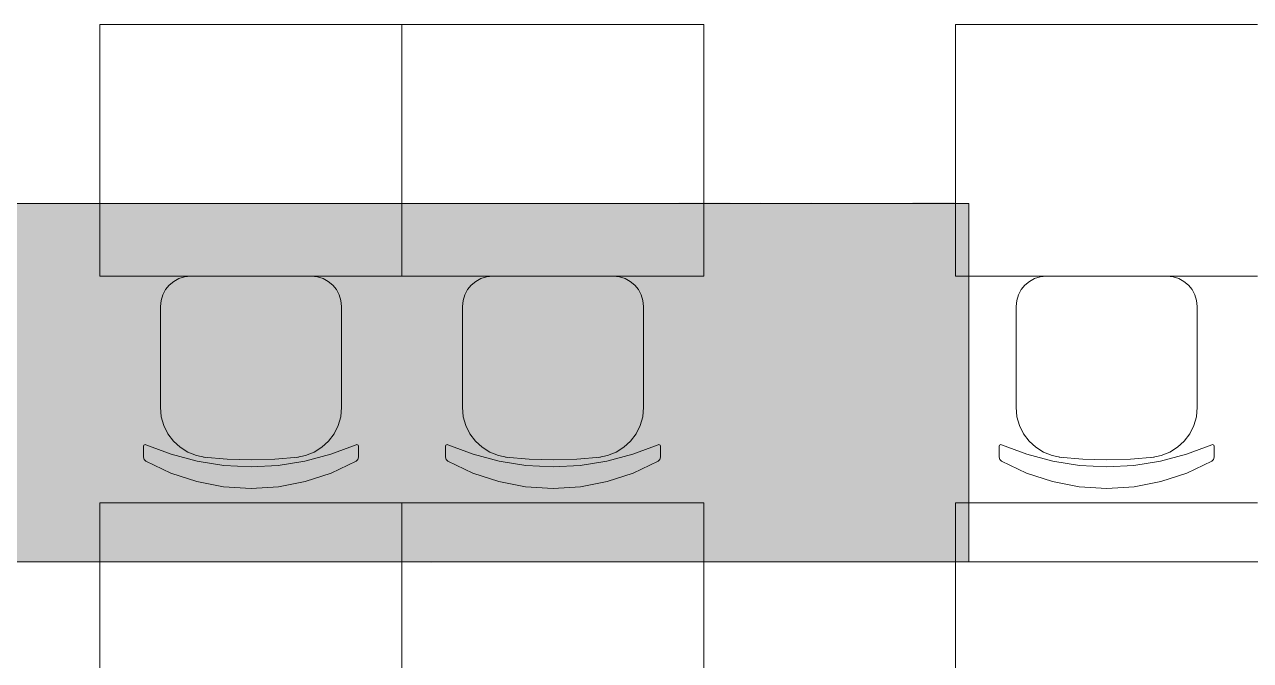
# Model space of a CAD drawing. Header units: millimetres. Extents: x 0 to 1189, y 0 to 841.
# Drawn here: x 262.02 to 286.38, y 508.02 to 520.65 of the extents above; entities that cross this region are included whole.
import ezdxf

# ---------------------------------------------------------------- set-up
doc = ezdxf.new("R2010")
doc.units = ezdxf.units.MM

msp = doc.modelspace()

# ---------------------------------------------------------------- hatches: boundary and pattern name
at = {"true_color": 0xffffff}
h = msp.add_hatch(color=7, dxfattribs=at)
h.dxf.hatch_style = 2
h.paths.add_polyline_path([(249.237381, 517.095561), (280.781429, 517.095561), (280.781429, 509.97755), (249.237381, 509.97755)])
at = {"true_color": 0x0077b0}
h = msp.add_hatch(color=144, dxfattribs=at)
h.dxf.hatch_style = 2
h.paths.add_polyline_path([(275.023062, 517.112715), (276.033439, 517.112715), (276.107164, 517.087153), (276.132107, 517.010741), (276.132107, 515.193384), (276.107164, 515.118625), (276.033439, 515.094716), (275.957027, 515.118625), (275.931464, 515.193384), (275.931464, 516.909317), (275.124485, 516.909317), (275.124485, 515.193384), (275.099198, 515.118625), (275.023062, 515.094716), (274.946925, 515.118625), (274.921638, 515.193384), (274.921638, 517.010741), (274.946925, 517.087153)])
h = msp.add_hatch(color=144, dxfattribs=at)
h.dxf.hatch_style = 2
h.paths.add_polyline_path([(276.536942, 515.193384), (276.536942, 517.010741), (276.562229, 517.087153), (276.638366, 517.112715), (276.714502, 517.087153), (276.73979, 517.010741), (276.73979, 516.305185), (277.546769, 516.305185), (277.546769, 517.010741), (277.572331, 517.087153), (277.648743, 517.112715), (277.722469, 517.087153), (277.747411, 517.010741), (277.747411, 515.193384), (277.722469, 515.118625), (277.648743, 515.094716), (277.572331, 515.118625), (277.546769, 515.193384), (277.546769, 516.102338), (276.73979, 516.102338), (276.73979, 515.193384), (276.714502, 515.118625), (276.638366, 515.094716), (276.562229, 515.118625)])
h = msp.add_hatch(color=144, dxfattribs=at)
h.dxf.hatch_style = 2
h.paths.add_polyline_path([(280.359727, 516.914829), (279.775439, 516.914829), (279.775439, 516.802381), (279.750841, 516.728381), (279.679528, 516.703162), (279.60098, 516.728725), (279.575348, 516.805137), (279.578104, 517.016804), (279.603391, 517.092941), (279.679528, 517.118228), (280.487058, 517.118228), (280.560921, 517.093285), (280.588482, 517.01956), (280.58297, 516.994204), (280.17948, 515.176296), (280.147165, 515.117867), (280.083017, 515.097472), (280.007087, 515.122966), (279.981594, 515.198896), (279.981594, 515.221496)])
h = msp.add_hatch(color=144, dxfattribs=at)
h.dxf.hatch_style = 2
h.paths.add_polyline_path([(279.060649, 515.596873), (278.25367, 515.596873), (278.177534, 515.622436), (278.152247, 515.698848), (278.177534, 515.774985), (278.25367, 515.800272), (279.060649, 515.800272), (279.136786, 515.774985), (279.162073, 515.698848), (279.136786, 515.622436)])
h = msp.add_hatch(color=144, dxfattribs=at)
h.paths.add_polyline_path([(264.332362, 513.819176), (264.454869, 513.892901), (264.566628, 513.917844), (264.627813, 513.936172), (264.682383, 513.9884), (264.722967, 514.054821), (264.735851, 514.121242), (264.721037, 514.199377), (264.676871, 514.26511), (264.611139, 514.307898), (264.533004, 514.321334), (264.454456, 514.306864), (264.389137, 514.26511), (264.3469, 514.199377), (264.332362, 514.121242)])
h.paths.add_polyline_path([(264.83507, 513.878156), (264.960058, 513.802158), (265.057761, 513.691846), (265.118601, 513.559141), (265.139341, 513.415687), (265.139341, 513.00889), (265.129875, 512.908457), (265.101651, 512.815207), (265.054927, 512.729915), (264.989961, 512.653356), (264.913403, 512.588821), (264.828111, 512.543044), (264.734861, 512.515768), (264.634428, 512.506733), (264.532789, 512.515768), (264.439366, 512.543044), (264.353902, 512.588821), (264.276138, 512.653356), (264.211602, 512.731077), (264.165826, 512.81624), (264.138549, 512.908844), (264.129514, 513.00889), (264.129514, 514.121242), (264.159004, 514.277719), (264.248026, 514.408977), (264.377699, 514.49538), (264.533004, 514.524732), (264.68948, 514.495035), (264.820738, 514.406221), (264.907141, 514.277374), (264.936494, 514.121242), (264.911, 513.983783)])
h.paths.add_polyline_path([(264.936494, 513.011646), (264.936494, 513.415687), (264.914996, 513.531166), (264.84885, 513.63011), (264.751354, 513.695773), (264.634428, 513.717202), (264.517501, 513.695773), (264.420005, 513.63011), (264.353859, 513.531166), (264.332362, 513.415687), (264.332362, 513.011646), (264.353859, 512.894099), (264.420005, 512.797223), (264.517501, 512.730182), (264.634428, 512.707375), (264.751354, 512.730182), (264.84885, 512.797223), (264.914996, 512.895133)])
h = msp.add_hatch(color=144, dxfattribs=at)
h.paths.add_polyline_path([(262.024061, 513.00889), (262.024061, 513.412931), (262.033096, 513.51457), (262.060372, 513.607992), (262.106149, 513.693456), (262.170684, 513.771221), (262.248449, 513.835756), (262.333913, 513.881533), (262.427335, 513.908809), (262.528974, 513.917844), (262.724035, 513.881877), (262.887264, 513.773977), (262.951799, 513.696169), (262.997576, 513.610404), (263.024852, 513.516163), (263.033887, 513.412931), (263.033887, 513.00889), (263.024422, 512.908844), (262.996198, 512.81624), (262.949474, 512.731077), (262.884508, 512.653356), (262.807949, 512.588821), (262.722657, 512.543044), (262.629407, 512.515768), (262.528974, 512.506733), (262.427335, 512.515768), (262.333913, 512.543044), (262.248449, 512.588821), (262.170684, 512.653356), (262.106149, 512.731077), (262.060372, 512.81624), (262.033096, 512.908844)])
h.paths.add_polyline_path([(262.83104, 513.011646), (262.83104, 513.415687), (262.809543, 513.531166), (262.743397, 513.63011), (262.645901, 513.695773), (262.528974, 513.717202), (262.412047, 513.695773), (262.314551, 513.63011), (262.248405, 513.531166), (262.226908, 513.415687), (262.226908, 513.011646), (262.248405, 512.894099), (262.314551, 512.797223), (262.412047, 512.730182), (262.528974, 512.707375), (262.645901, 512.730182), (262.743397, 512.797223), (262.809543, 512.895133)])
h = msp.add_hatch(color=144, dxfattribs=at)
h.paths.add_polyline_path([(266.048829, 513.717202), (265.931902, 513.695773), (265.834406, 513.63011), (265.76826, 513.5322), (265.746763, 513.415687), (265.746763, 513.313712), (266.350895, 513.313712), (266.350895, 513.415687), (266.329398, 513.5322), (266.263252, 513.63011), (266.165755, 513.695773)])
h.paths.add_polyline_path([(265.746763, 513.110865), (265.746763, 512.910222), (265.761646, 512.833121), (265.806294, 512.766355), (265.871269, 512.721982), (265.947405, 512.707375), (266.452319, 512.707375), (266.528455, 512.681813), (266.553742, 512.6054), (266.528455, 512.530642), (266.452319, 512.506733), (265.947405, 512.506733), (265.791067, 512.535052), (265.662427, 512.622488), (265.573406, 512.752506), (265.543916, 512.910222), (265.543916, 513.412931), (265.552951, 513.51457), (265.580227, 513.607992), (265.626004, 513.693456), (265.690539, 513.771221), (265.768303, 513.835756), (265.853768, 513.881533), (265.94719, 513.908809), (266.048829, 513.917844), (266.24389, 513.881877), (266.407119, 513.773977), (266.471654, 513.696212), (266.517431, 513.610748), (266.544707, 513.517326), (266.553742, 513.415687), (266.553742, 513.110865)])
h = msp.add_hatch(color=144, dxfattribs=at)
h.paths.add_polyline_path([(266.958317, 513.819176), (266.983604, 513.892901), (267.059741, 513.917844), (267.564654, 513.917844), (267.720992, 513.888492), (267.849632, 513.802089), (267.938653, 513.671037), (267.968143, 513.514354), (267.968143, 512.910222), (267.938653, 512.75354), (267.849632, 512.622488), (267.720992, 512.535052), (267.564654, 512.506733), (267.161164, 512.506733), (267.161164, 511.998512), (267.135877, 511.924994), (267.059741, 511.899845), (266.983604, 511.924994), (266.958317, 511.998512)])
h.paths.add_polyline_path([(267.161164, 513.714446), (267.161164, 512.707375), (267.564654, 512.707375), (267.641824, 512.721982), (267.705765, 512.766355), (267.750413, 512.832088), (267.765296, 512.910222), (267.765296, 513.514354), (267.750758, 513.592489), (267.708521, 513.658222), (267.643202, 513.701216), (267.564654, 513.714446)])
h = msp.add_hatch(color=144, dxfattribs=at)
h.dxf.hatch_style = 2
h.paths.add_polyline_path([(268.998899, 513.212288), (269.366008, 512.662176), (269.382545, 512.6054), (269.357258, 512.530642), (269.281121, 512.506733), (269.232545, 512.517413), (269.196785, 512.549176), (268.877632, 513.028734), (268.558478, 512.549176), (268.522718, 512.517413), (268.474142, 512.506733), (268.403586, 512.534845), (268.372718, 512.6054), (268.389255, 512.662176), (268.756364, 513.212288), (268.389255, 513.759645), (268.372718, 513.819176), (268.398005, 513.892901), (268.474142, 513.917844), (268.522718, 513.907164), (268.558478, 513.8754), (268.877632, 513.395843), (269.196785, 513.8754), (269.232545, 513.907164), (269.281121, 513.917844), (269.357258, 513.893935), (269.382545, 513.819176), (269.366008, 513.759645)])
h = msp.add_hatch(color=144, dxfattribs=at)
h.paths.add_polyline_path([(270.594099, 513.714446), (270.190609, 513.714446), (270.112061, 513.700183), (270.046742, 513.658222), (270.004505, 513.592489), (269.989967, 513.514354), (269.989967, 512.910222), (270.00485, 512.833121), (270.049498, 512.766355), (270.114473, 512.721982), (270.190609, 512.707375), (270.393457, 512.707375), (270.470627, 512.721982), (270.534568, 512.766355), (270.579216, 512.832088), (270.594099, 512.910222)])
h.paths.add_polyline_path([(270.997588, 512.6054), (270.972646, 512.530642), (270.898921, 512.506733), (270.769316, 512.532364), (270.667411, 512.610913), (270.542216, 512.532364), (270.393457, 512.506733), (270.190609, 512.506733), (270.034271, 512.535052), (269.905631, 512.622488), (269.81661, 512.752506), (269.78712, 512.910222), (269.78712, 513.514354), (269.81661, 513.671037), (269.905631, 513.802089), (270.034271, 513.888492), (270.190609, 513.917844), (270.695522, 513.917844), (270.771659, 513.892901), (270.796946, 513.819176), (270.796946, 512.808799), (270.822509, 512.732662), (270.898921, 512.707375), (270.972646, 512.681813)])
h = msp.add_hatch(color=144, dxfattribs=at)
h.dxf.hatch_style = 2
h.paths.add_polyline_path([(272.093561, 512.6054), (272.093561, 513.819176), (272.118848, 513.892901), (272.194984, 513.917844), (272.699897, 513.917844), (272.854169, 513.888492), (272.984876, 513.802089), (273.073897, 513.671037), (273.103387, 513.514354), (273.103387, 512.6054), (273.0781, 512.530642), (273.001963, 512.506733), (272.925827, 512.530642), (272.90054, 512.6054), (272.90054, 513.514354), (272.886001, 513.592489), (272.843765, 513.658222), (272.778446, 513.701216), (272.699897, 513.714446), (272.296408, 513.714446), (272.296408, 512.6054), (272.271121, 512.530642), (272.194984, 512.506733), (272.118848, 512.530642)])
h = msp.add_hatch(color=144, dxfattribs=at)
h.paths.add_polyline_path([(273.507962, 513.819176), (273.533249, 513.892901), (273.609385, 513.917844), (274.114299, 513.917844), (274.270637, 513.888492), (274.399277, 513.802089), (274.488298, 513.671037), (274.517788, 513.514354), (274.517788, 512.910222), (274.488298, 512.75354), (274.399277, 512.622488), (274.270637, 512.535052), (274.114299, 512.506733), (273.710809, 512.506733), (273.710809, 511.998512), (273.685522, 511.924994), (273.609385, 511.899845), (273.533249, 511.924994), (273.507962, 511.998512)])
h.paths.add_polyline_path([(273.710809, 513.714446), (273.710809, 512.707375), (274.114299, 512.707375), (274.191469, 512.721982), (274.25541, 512.766355), (274.300058, 512.832088), (274.314941, 512.910222), (274.314941, 513.514354), (274.300403, 513.592489), (274.258166, 513.658222), (274.192847, 513.701216), (274.114299, 513.714446)])
h = msp.add_hatch(color=144, dxfattribs=at)
h.paths.add_polyline_path([(274.922363, 513.00889), (274.922363, 513.412931), (274.931398, 513.51457), (274.958674, 513.607992), (275.004451, 513.693456), (275.068986, 513.771221), (275.146751, 513.835756), (275.232215, 513.881533), (275.325637, 513.908809), (275.427276, 513.917844), (275.622338, 513.881877), (275.785566, 513.773977), (275.850102, 513.696169), (275.895878, 513.610404), (275.923155, 513.516163), (275.93219, 513.412931), (275.93219, 513.00889), (275.922724, 512.908844), (275.8945, 512.81624), (275.847776, 512.731077), (275.78281, 512.653356), (275.706252, 512.588821), (275.62096, 512.543044), (275.527709, 512.515768), (275.427276, 512.506733), (275.325637, 512.515768), (275.232215, 512.543044), (275.146751, 512.588821), (275.068986, 512.653356), (275.004451, 512.731077), (274.958674, 512.81624), (274.931398, 512.908844)])
h.paths.add_polyline_path([(275.729342, 513.011646), (275.729342, 513.415687), (275.707845, 513.531166), (275.641699, 513.63011), (275.544203, 513.695773), (275.427276, 513.717202), (275.31035, 513.695773), (275.212854, 513.63011), (275.146708, 513.531166), (275.12521, 513.415687), (275.12521, 513.011646), (275.146708, 512.894099), (275.212854, 512.797223), (275.31035, 512.730182), (275.427276, 512.707375), (275.544203, 512.730182), (275.641699, 512.797223), (275.707845, 512.895133)])
h = msp.add_hatch(color=144, dxfattribs=at)
h.paths.add_polyline_path([(276.841678, 513.717202), (276.724751, 513.695773), (276.627255, 513.63011), (276.561109, 513.5322), (276.539612, 513.415687), (276.539612, 513.313712), (277.143744, 513.313712), (277.143744, 513.415687), (277.122246, 513.5322), (277.0561, 513.63011), (276.958604, 513.695773)])
h.paths.add_polyline_path([(276.539612, 513.110865), (276.539612, 512.910222), (276.554494, 512.833121), (276.599143, 512.766355), (276.664117, 512.721982), (276.740254, 512.707375), (277.245167, 512.707375), (277.321304, 512.681813), (277.346591, 512.6054), (277.321304, 512.530642), (277.245167, 512.506733), (276.740254, 512.506733), (276.583916, 512.535052), (276.455276, 512.622488), (276.366254, 512.752506), (276.336764, 512.910222), (276.336764, 513.412931), (276.345799, 513.51457), (276.373076, 513.607992), (276.418852, 513.693456), (276.483388, 513.771221), (276.561152, 513.835756), (276.646616, 513.881533), (276.740039, 513.908809), (276.841678, 513.917844), (277.036739, 513.881877), (277.199968, 513.773977), (277.264503, 513.696212), (277.31028, 513.610748), (277.337556, 513.517326), (277.346591, 513.415687), (277.346591, 513.110865)])
h = msp.add_hatch(color=144, dxfattribs=at)
h.dxf.hatch_style = 2
h.paths.add_polyline_path([(278.357503, 513.00889), (277.954013, 513.528135), (277.954013, 512.6054), (277.928726, 512.530642), (277.852589, 512.506733), (277.776453, 512.530642), (277.751166, 512.6054), (277.751166, 513.819176), (277.776453, 513.892901), (277.852589, 513.917844), (277.903301, 513.902617), (277.954013, 513.855557), (278.357503, 513.336312), (278.760992, 513.855557), (278.81198, 513.902617), (278.862967, 513.917844), (278.936692, 513.892901), (278.961635, 513.819176), (278.961635, 512.6054), (278.936692, 512.530642), (278.862967, 512.506733), (278.786555, 512.530642), (278.760992, 512.6054), (278.760992, 513.528135)])
h = msp.add_hatch(color=144, dxfattribs=at)
h.paths.add_polyline_path([(280.173017, 513.714446), (279.769528, 513.714446), (279.69098, 513.700183), (279.625661, 513.658222), (279.583424, 513.592489), (279.568885, 513.514354), (279.568885, 512.910222), (279.583768, 512.833121), (279.628417, 512.766355), (279.693391, 512.721982), (279.769528, 512.707375), (279.972375, 512.707375), (280.049545, 512.721982), (280.113486, 512.766355), (280.158135, 512.832088), (280.173017, 512.910222)])
h.paths.add_polyline_path([(280.576507, 512.6054), (280.551564, 512.530642), (280.477839, 512.506733), (280.348235, 512.532364), (280.246329, 512.610913), (280.121134, 512.532364), (279.972375, 512.506733), (279.769528, 512.506733), (279.613189, 512.535052), (279.48455, 512.622488), (279.395528, 512.752506), (279.366038, 512.910222), (279.366038, 513.514354), (279.395528, 513.671037), (279.48455, 513.802089), (279.613189, 513.888492), (279.769528, 513.917844), (280.274441, 513.917844), (280.350578, 513.892901), (280.375865, 513.819176), (280.375865, 512.808799), (280.401427, 512.732662), (280.477839, 512.707375), (280.551564, 512.681813)])
h = msp.add_hatch(color=144, dxfattribs=at)
h.paths.add_polyline_path([(267.535514, 511.402754), (267.627361, 511.457876), (267.711352, 511.476617), (267.756896, 511.490467), (267.797893, 511.529534), (267.828347, 511.579143), (267.838131, 511.628753), (267.827038, 511.687733), (267.794034, 511.736791), (267.744769, 511.769175), (267.685996, 511.779234), (267.627223, 511.768348), (267.577958, 511.736791), (267.546401, 511.687733), (267.535514, 511.628753)])
h.paths.add_polyline_path([(267.912546, 511.446852), (268.006183, 511.389732), (268.079564, 511.307394), (268.125246, 511.207624), (268.140749, 511.099586), (268.140749, 510.795315), (268.112499, 510.649725), (268.028852, 510.528527), (267.90724, 510.4455), (267.762064, 510.418284), (267.615785, 510.4455), (267.493071, 510.528527), (267.410526, 510.650552), (267.383379, 510.795315), (267.383379, 511.628753), (267.405427, 511.746506), (267.472125, 511.844829), (267.569345, 511.909872), (267.685996, 511.931921), (267.803267, 511.909597), (267.901521, 511.842624), (267.966565, 511.74623), (267.988613, 511.628753), (267.969596, 511.52602)])
h.paths.add_polyline_path([(267.988613, 510.796969), (267.988613, 511.099586), (267.972352, 511.186678), (267.923019, 511.260541), (267.849569, 511.310081), (267.762064, 511.326135), (267.674558, 511.310081), (267.601109, 511.260541), (267.551775, 511.186678), (267.535514, 511.099586), (267.535514, 510.796969), (267.551775, 510.708705), (267.601109, 510.636565), (267.674558, 510.585922), (267.762064, 510.568766), (267.849569, 510.585922), (267.923019, 510.636565), (267.972352, 510.709532)])
h = msp.add_hatch(color=144, dxfattribs=at)
h.dxf.hatch_style = 2
h.paths.add_polyline_path([(262.788335, 510.947451), (263.063391, 510.53459), (263.076069, 510.492147), (263.057052, 510.436198), (263.000002, 510.418284), (262.936612, 510.450254), (262.697385, 510.809647), (262.458157, 510.450254), (262.394767, 510.418284), (262.341851, 510.43923), (262.3187, 510.492147), (262.331378, 510.53459), (262.606434, 510.947451), (262.331378, 511.358106), (262.3187, 511.402754), (262.337717, 511.457876), (262.394767, 511.476617), (262.458157, 511.444647), (262.697385, 511.085254), (262.936612, 511.444647), (263.000002, 511.476617), (263.057052, 511.458703), (263.076069, 511.402754), (263.063391, 511.358106)])
h = msp.add_hatch(color=144, dxfattribs=at)
h.paths.add_polyline_path([(263.758211, 511.326135), (263.670705, 511.310081), (263.597256, 511.260541), (263.547922, 511.187505), (263.531661, 511.099586), (263.531661, 511.023518), (263.98476, 511.023518), (263.98476, 511.099586), (263.968499, 511.187505), (263.919166, 511.260541), (263.845716, 511.310081)])
h.paths.add_polyline_path([(263.531661, 510.871383), (263.531661, 510.720901), (263.542823, 510.662955), (263.57631, 510.612863), (263.625299, 510.579859), (263.682143, 510.568766), (264.060828, 510.568766), (264.117879, 510.54968), (264.136896, 510.492147), (264.117879, 510.436198), (264.060828, 510.418284), (263.682143, 510.418284), (263.564872, 510.439437), (263.468272, 510.504825), (263.401574, 510.602734), (263.379526, 510.720901), (263.379526, 511.097932), (263.406673, 511.244142), (263.489218, 511.366374), (263.611932, 511.449401), (263.758211, 511.476617), (263.904489, 511.449677), (264.027204, 511.368579), (264.109748, 511.246071), (264.136896, 511.099586), (264.136896, 510.871383)])
h = msp.add_hatch(color=144, dxfattribs=at)
h.dxf.hatch_style = 2
h.paths.add_polyline_path([(264.895105, 510.795315), (264.592487, 511.184473), (264.592487, 510.492147), (264.573471, 510.436198), (264.51642, 510.418284), (264.459369, 510.436198), (264.440352, 510.492147), (264.440352, 511.402754), (264.459369, 511.457876), (264.51642, 511.476617), (264.554454, 511.465248), (264.592487, 511.430315), (264.895105, 511.040606), (265.197722, 511.430315), (265.236031, 511.465248), (265.274341, 511.476617), (265.329462, 511.457876), (265.348204, 511.402754), (265.348204, 510.492147), (265.329462, 510.436198), (265.274341, 510.418284), (265.216808, 510.436198), (265.197722, 510.492147), (265.197722, 511.184473)])
h = msp.add_hatch(color=144, dxfattribs=at)
h.paths.add_polyline_path([(266.256766, 510.720901), (266.234717, 510.603561), (266.169674, 510.504825), (266.07142, 510.439437), (265.954149, 510.418284), (265.727599, 510.418284), (265.670549, 510.436198), (265.651532, 510.492147), (265.651532, 511.402754), (265.670549, 511.457876), (265.727599, 511.476617), (265.78465, 511.457876), (265.803667, 511.402754), (265.803667, 511.023518), (265.954149, 511.023518), (266.07142, 511.001539), (266.169674, 510.936978), (266.234717, 510.838448)])
h.paths.add_polyline_path([(266.106284, 510.720901), (266.095191, 510.779674), (266.062187, 510.828939), (266.012922, 510.860496), (265.954149, 510.871383), (265.803667, 510.871383), (265.803667, 510.568766), (265.954149, 510.568766), (266.012922, 510.579859), (266.062187, 510.612863), (266.095191, 510.662128)])
h.paths.add_polyline_path([(266.408901, 511.402754), (266.427987, 511.457876), (266.48552, 511.476617), (266.540642, 511.457876), (266.559383, 511.402754), (266.559383, 510.492147), (266.540642, 510.436198), (266.48552, 510.418284), (266.427987, 510.436198), (266.408901, 510.492147)])
h = msp.add_hatch(color=144, dxfattribs=at)
h.dxf.hatch_style = 2
h.paths.add_polyline_path([(268.962723, 510.492147), (268.962723, 511.402754), (268.981739, 511.457876), (269.03879, 511.476617), (269.417475, 511.476617), (269.533299, 511.454638), (269.631347, 511.390076), (269.698044, 511.29134), (269.720092, 511.174), (269.720092, 510.492147), (269.701075, 510.436198), (269.644025, 510.418284), (269.586974, 510.436198), (269.567957, 510.492147), (269.567957, 511.174), (269.55707, 511.232773), (269.525513, 511.282038), (269.476248, 511.314215), (269.417475, 511.324482), (269.114858, 511.324482), (269.114858, 510.492147), (269.095841, 510.436198), (269.03879, 510.418284), (268.981739, 510.436198)])
h = msp.add_hatch(color=144, dxfattribs=at)
h.paths.add_polyline_path([(270.023549, 511.402754), (270.042566, 511.457876), (270.099616, 511.476617), (270.478301, 511.476617), (270.595572, 511.454638), (270.692173, 511.390076), (270.75887, 511.29134), (270.780919, 511.174), (270.780919, 510.720901), (270.75887, 510.603561), (270.692173, 510.504825), (270.595572, 510.439437), (270.478301, 510.418284), (270.175684, 510.418284), (270.175684, 510.037394), (270.156667, 509.98179), (270.099616, 509.96298), (270.042566, 509.98179), (270.023549, 510.037394)])
h.paths.add_polyline_path([(270.175684, 511.324482), (270.175684, 510.568766), (270.478301, 510.568766), (270.535972, 510.579859), (270.584135, 510.612863), (270.617621, 510.662128), (270.628783, 510.720901), (270.628783, 511.174), (270.617897, 511.232773), (270.58634, 511.282038), (270.537075, 511.314215), (270.478301, 511.324482)])
h = msp.add_hatch(color=144, dxfattribs=at)
h.dxf.hatch_style = 2
h.paths.add_polyline_path([(271.841745, 511.402754), (271.841745, 510.492147), (271.822728, 510.436198), (271.765677, 510.418284), (271.386992, 510.418284), (271.269721, 510.439437), (271.173121, 510.504825), (271.106424, 510.602734), (271.084375, 510.720901), (271.084375, 511.402754), (271.103392, 511.457876), (271.160443, 511.476617), (271.217493, 511.457876), (271.23651, 511.402754), (271.23651, 510.720901), (271.247673, 510.662955), (271.281159, 510.612863), (271.330148, 510.579859), (271.386992, 510.568766), (271.689609, 510.568766), (271.689609, 511.402754), (271.708626, 511.457876), (271.765677, 511.476617), (271.822728, 511.457876)])
h = msp.add_hatch(color=144, dxfattribs=at)
h.dxf.hatch_style = 2
h.paths.add_polyline_path([(272.599954, 510.795315), (272.297337, 511.184473), (272.297337, 510.492147), (272.27832, 510.436198), (272.221269, 510.418284), (272.164218, 510.436198), (272.145201, 510.492147), (272.145201, 511.402754), (272.164218, 511.457876), (272.221269, 511.476617), (272.259303, 511.465248), (272.297337, 511.430315), (272.599954, 511.040606), (272.902571, 511.430315), (272.94088, 511.465248), (272.97919, 511.476617), (273.034311, 511.457876), (273.053053, 511.402754), (273.053053, 510.492147), (273.034311, 510.436198), (272.97919, 510.418284), (272.921657, 510.436198), (272.902571, 510.492147), (272.902571, 511.184473)])
h = msp.add_hatch(color=144, dxfattribs=at)
h.paths.add_polyline_path([(273.735066, 511.326135), (273.64756, 511.310081), (273.574111, 511.260541), (273.524777, 511.187505), (273.508516, 511.099586), (273.508516, 511.023518), (273.961615, 511.023518), (273.961615, 511.099586), (273.945354, 511.187505), (273.896021, 511.260541), (273.822571, 511.310081)])
h.paths.add_polyline_path([(273.508516, 510.871383), (273.508516, 510.720901), (273.519678, 510.662955), (273.553165, 510.612863), (273.602154, 510.579859), (273.658998, 510.568766), (274.037683, 510.568766), (274.094734, 510.54968), (274.113751, 510.492147), (274.094734, 510.436198), (274.037683, 510.418284), (273.658998, 510.418284), (273.541727, 510.439437), (273.445126, 510.504825), (273.378429, 510.602734), (273.356381, 510.720901), (273.356381, 511.097932), (273.383528, 511.244142), (273.466073, 511.366374), (273.588787, 511.449401), (273.735066, 511.476617), (273.881344, 511.449677), (274.004059, 511.368579), (274.086603, 511.246071), (274.113751, 511.099586), (274.113751, 510.871383)])
h = msp.add_hatch(color=144, dxfattribs=at)
h.dxf.hatch_style = 2
h.paths.add_polyline_path([(275.174577, 511.402754), (275.174577, 510.492147), (275.15556, 510.436198), (275.098509, 510.418284), (275.041458, 510.436198), (275.022441, 510.492147), (275.022441, 510.871383), (274.719824, 510.871383), (274.604, 510.893363), (274.505953, 510.957924), (274.439256, 511.055075), (274.417207, 511.16959), (274.417207, 511.402754), (274.436224, 511.457876), (274.493275, 511.476617), (274.550325, 511.457876), (274.569342, 511.402754), (274.569342, 511.176205), (274.580505, 511.117432), (274.613991, 511.068167), (274.66298, 511.03468), (274.719824, 511.023518), (275.022441, 511.023518), (275.022441, 511.402754), (275.041458, 511.457876), (275.098509, 511.476617), (275.15556, 511.457876)])
h = msp.add_hatch(color=144, dxfattribs=at)
h.paths.add_polyline_path([(276.083268, 511.324482), (275.78065, 511.324482), (275.721877, 511.313595), (275.672612, 511.282038), (275.641055, 511.232773), (275.630169, 511.174), (275.630169, 510.720901), (275.641331, 510.662955), (275.674817, 510.612863), (275.723806, 510.579859), (275.78065, 510.568766), (275.932786, 510.568766), (275.990457, 510.579859), (276.038619, 510.612863), (276.072105, 510.662128), (276.083268, 510.720901)])
h.paths.add_polyline_path([(276.385885, 510.492147), (276.367143, 510.436198), (276.312022, 510.418284), (276.214664, 510.437576), (276.138389, 510.496556), (276.044269, 510.437576), (275.932786, 510.418284), (275.78065, 510.418284), (275.663379, 510.439437), (275.566779, 510.504825), (275.500082, 510.602734), (275.478033, 510.720901), (275.478033, 511.174), (275.500082, 511.29134), (275.566779, 511.390076), (275.663379, 511.454638), (275.78065, 511.476617), (276.159335, 511.476617), (276.216386, 511.457876), (276.235403, 511.402754), (276.235403, 510.644833), (276.254489, 510.587783), (276.312022, 510.568766), (276.367143, 510.54968)])
h = msp.add_hatch(color=144, dxfattribs=at)
h.dxf.hatch_style = 2
h.paths.add_polyline_path([(276.841348, 510.871383), (276.841348, 510.492147), (276.822331, 510.436198), (276.76528, 510.418284), (276.70823, 510.436198), (276.689213, 510.492147), (276.689213, 511.402754), (276.70823, 511.457876), (276.76528, 511.476617), (276.822331, 511.457876), (276.841348, 511.402754), (276.841348, 511.023518), (277.294447, 511.023518), (277.294447, 511.402754), (277.313464, 511.457876), (277.370515, 511.476617), (277.427566, 511.457876), (277.446583, 511.402754), (277.446583, 510.492147), (277.427566, 510.436198), (277.370515, 510.418284), (277.313464, 510.436198), (277.294447, 510.492147), (277.294447, 510.871383)])
h = msp.add_hatch(color=144, dxfattribs=at)
h.dxf.hatch_style = 2
h.paths.add_polyline_path([(278.507409, 511.402754), (278.507409, 510.492147), (278.488392, 510.436198), (278.431341, 510.418284), (278.052656, 510.418284), (277.935385, 510.439437), (277.838785, 510.504825), (277.772088, 510.602734), (277.750039, 510.720901), (277.750039, 511.402754), (277.769056, 511.457876), (277.826107, 511.476617), (277.883157, 511.457876), (277.902174, 511.402754), (277.902174, 510.720901), (277.913336, 510.662955), (277.946823, 510.612863), (277.995812, 510.579859), (278.052656, 510.568766), (278.355273, 510.568766), (278.355273, 511.402754), (278.37429, 511.457876), (278.431341, 511.476617), (278.488392, 511.457876)])
h = msp.add_hatch(color=144, dxfattribs=at)
h.paths.add_polyline_path([(279.079307, 510.873588), (278.973612, 510.905627), (278.886933, 510.972806), (278.829882, 511.065548), (278.810865, 511.174), (278.832914, 511.29134), (278.899611, 511.390076), (278.996211, 511.454638), (279.113482, 511.476617), (279.492167, 511.476617), (279.549218, 511.457876), (279.568235, 511.402754), (279.568235, 510.492147), (279.549218, 510.436198), (279.492167, 510.418284), (279.435117, 510.436198), (279.4161, 510.492147), (279.4161, 510.871383), (279.263413, 510.871383), (278.948118, 510.44805), (278.920833, 510.425105), (278.886933, 510.418284), (278.829882, 510.436198), (278.810865, 510.492147), (278.825748, 510.539)])
h.paths.add_polyline_path([(278.963001, 511.174), (278.974163, 511.116054), (279.007649, 511.065962), (279.056638, 511.032476), (279.113482, 511.021313), (279.4161, 511.021313), (279.4161, 511.324482), (279.113482, 511.324482), (279.054709, 511.313595), (279.005444, 511.282038), (278.973887, 511.232773)])
h = msp.add_hatch(color=144, dxfattribs=at)
h.dxf.hatch_style = 2
h.paths.add_polyline_path([(280.341327, 510.947451), (280.616383, 510.53459), (280.629061, 510.492147), (280.610044, 510.436198), (280.552994, 510.418284), (280.489604, 510.450254), (280.250376, 510.809647), (280.011149, 510.450254), (279.947759, 510.418284), (279.894842, 510.43923), (279.871691, 510.492147), (279.884369, 510.53459), (280.159426, 510.947451), (279.884369, 511.358106), (279.871691, 511.402754), (279.890708, 511.457876), (279.947759, 511.476617), (280.011149, 511.444647), (280.250376, 511.085254), (280.489604, 511.444647), (280.552994, 511.476617), (280.610044, 511.458703), (280.629061, 511.402754), (280.616383, 511.358106)])

# ---------------------------------------------------------------- linework, layer by layer
at = {"color": 253, "lineweight": 0, "true_color": 0x999999}
for points in [[(263.518403, 515.651558), (263.518403, 520.651566)], [(263.518403, 520.651566), (269.518412, 520.651566)], [(269.518412, 520.651566), (269.518412, 515.651558)], [(269.518412, 515.651558), (269.518412, 520.651566)], [(269.518412, 520.651566), (275.518421, 520.651566)], [(275.518421, 520.651566), (275.518421, 515.651558)], [(280.518429, 515.651558), (280.518429, 520.651566)], [(280.518429, 520.651566), (286.518438, 520.651566)], [(269.518412, 515.651558), (263.518403, 515.651558)], [(264.719404, 515.051558), (264.73161, 515.172659), (264.766608, 515.28537), (264.821973, 515.3873), (264.89528, 515.476058), (264.984102, 515.549254), (265.086014, 515.604496), (265.198591, 515.639394), (265.319405, 515.651558)], [(264.719404, 515.051558), (264.73161, 515.172659), (264.766608, 515.28537), (264.821973, 515.3873), (264.89528, 515.476058), (264.984102, 515.549254), (265.086014, 515.604496), (265.198591, 515.639394), (265.319405, 515.651558)], [(265.318405, 515.651558), (267.719409, 515.651558)], [(265.318405, 515.651558), (267.719409, 515.651558)], [(267.719409, 515.651558), (267.840224, 515.639394), (267.9528, 515.604496), (268.054712, 515.549254), (268.143535, 515.476058), (268.216841, 515.3873), (268.272207, 515.28537), (268.307205, 515.172659), (268.31941, 515.051558)], [(267.719409, 515.651558), (267.840224, 515.639394), (267.9528, 515.604496), (268.054712, 515.549254), (268.143535, 515.476058), (268.216841, 515.3873), (268.272207, 515.28537), (268.307205, 515.172659), (268.31941, 515.051558)], [(275.518421, 515.651558), (269.518412, 515.651558)], [(270.719414, 515.051558), (270.731619, 515.172659), (270.766617, 515.28537), (270.821982, 515.3873), (270.895289, 515.476058), (270.984111, 515.549254), (271.086024, 515.604496), (271.1986, 515.639394), (271.319415, 515.651558)], [(270.719414, 515.051558), (270.731619, 515.172659), (270.766617, 515.28537), (270.821982, 515.3873), (270.895289, 515.476058), (270.984111, 515.549254), (271.086024, 515.604496), (271.1986, 515.639394), (271.319415, 515.651558)], [(271.318415, 515.651558), (273.719418, 515.651558)], [(271.318415, 515.651558), (273.719418, 515.651558)], [(273.719418, 515.651558), (273.840233, 515.639394), (273.952809, 515.604496), (274.054721, 515.549254), (274.143544, 515.476058), (274.216851, 515.3873), (274.272216, 515.28537), (274.307214, 515.172659), (274.319419, 515.051558)], [(273.719418, 515.651558), (273.840233, 515.639394), (273.952809, 515.604496), (274.054721, 515.549254), (274.143544, 515.476058), (274.216851, 515.3873), (274.272216, 515.28537), (274.307214, 515.172659), (274.319419, 515.051558)], [(286.518438, 515.651558), (280.518429, 515.651558)], [(281.71943, 515.051558), (281.731636, 515.172659), (281.766634, 515.28537), (281.821999, 515.3873), (281.895306, 515.476058), (281.984128, 515.549254), (282.08604, 515.604496), (282.198617, 515.639394), (282.319431, 515.651558)], [(281.71943, 515.051558), (281.731636, 515.172659), (281.766634, 515.28537), (281.821999, 515.3873), (281.895306, 515.476058), (281.984128, 515.549254), (282.08604, 515.604496), (282.198617, 515.639394), (282.319431, 515.651558)], [(282.318431, 515.651558), (284.719435, 515.651558)], [(282.318431, 515.651558), (284.719435, 515.651558)], [(284.719435, 515.651558), (284.84025, 515.639394), (284.952826, 515.604496), (285.054738, 515.549254), (285.143561, 515.476058), (285.216867, 515.3873), (285.272233, 515.28537), (285.307231, 515.172659), (285.319436, 515.051558)], [(284.719435, 515.651558), (284.84025, 515.639394), (284.952826, 515.604496), (285.054738, 515.549254), (285.143561, 515.476058), (285.216867, 515.3873), (285.272233, 515.28537), (285.307231, 515.172659), (285.319436, 515.051558)], [(264.719404, 515.051558), (264.719404, 513.048555)], [(264.719404, 515.051558), (264.719404, 513.048555)], [(268.31941, 515.051558), (268.31941, 513.048555)], [(268.31941, 515.051558), (268.31941, 513.048555)], [(270.719414, 515.051558), (270.719414, 513.048555)], [(270.719414, 515.051558), (270.719414, 513.048555)], [(274.319419, 515.051558), (274.319419, 513.048555)], [(274.319419, 515.051558), (274.319419, 513.048555)], [(281.71943, 515.051558), (281.71943, 513.048555)], [(281.71943, 515.051558), (281.71943, 513.048555)], [(285.319436, 515.051558), (285.319436, 513.048555)], [(285.319436, 515.051558), (285.319436, 513.048555)], [(265.619406, 512.053553), (265.434021, 512.090196), (265.263202, 512.158819), (265.110079, 512.255965), (264.97778, 512.378178), (264.869434, 512.522001), (264.78817, 512.683976), (264.737117, 512.860646), (264.719404, 513.048555)], [(265.619406, 512.053553), (265.434021, 512.090196), (265.263202, 512.158819), (265.110079, 512.255965), (264.97778, 512.378178), (264.869434, 512.522001), (264.78817, 512.683976), (264.737117, 512.860646), (264.719404, 513.048555)], [(268.31941, 513.048555), (268.301697, 512.860646), (268.250644, 512.683976), (268.16938, 512.522001), (268.061035, 512.378178), (267.928736, 512.255965), (267.775612, 512.158819), (267.604794, 512.090196), (267.419409, 512.053553)], [(268.31941, 513.048555), (268.301697, 512.860646), (268.250644, 512.683976), (268.16938, 512.522001), (268.061035, 512.378178), (267.928736, 512.255965), (267.775612, 512.158819), (267.604794, 512.090196), (267.419409, 512.053553)], [(271.619415, 512.053553), (271.43403, 512.090196), (271.263211, 512.158819), (271.110088, 512.255965), (270.977789, 512.378178), (270.869443, 512.522001), (270.788179, 512.683976), (270.737127, 512.860646), (270.719414, 513.048555)], [(271.619415, 512.053553), (271.43403, 512.090196), (271.263211, 512.158819), (271.110088, 512.255965), (270.977789, 512.378178), (270.869443, 512.522001), (270.788179, 512.683976), (270.737127, 512.860646), (270.719414, 513.048555)], [(274.319419, 513.048555), (274.301706, 512.860646), (274.250653, 512.683976), (274.16939, 512.522001), (274.061044, 512.378178), (273.928745, 512.255965), (273.775621, 512.158819), (273.604803, 512.090196), (273.419418, 512.053553)], [(274.319419, 513.048555), (274.301706, 512.860646), (274.250653, 512.683976), (274.16939, 512.522001), (274.061044, 512.378178), (273.928745, 512.255965), (273.775621, 512.158819), (273.604803, 512.090196), (273.419418, 512.053553)], [(282.619432, 512.053553), (282.434047, 512.090196), (282.263228, 512.158819), (282.110105, 512.255965), (281.977806, 512.378178), (281.86946, 512.522001), (281.788196, 512.683976), (281.737143, 512.860646), (281.71943, 513.048555)], [(282.619432, 512.053553), (282.434047, 512.090196), (282.263228, 512.158819), (282.110105, 512.255965), (281.977806, 512.378178), (281.86946, 512.522001), (281.788196, 512.683976), (281.737143, 512.860646), (281.71943, 513.048555)], [(285.319436, 513.048555), (285.301723, 512.860646), (285.25067, 512.683976), (285.169406, 512.522001), (285.061061, 512.378178), (284.928761, 512.255965), (284.775638, 512.158819), (284.60482, 512.090196), (284.419435, 512.053553)], [(285.319436, 513.048555), (285.301723, 512.860646), (285.25067, 512.683976), (285.169406, 512.522001), (285.061061, 512.378178), (284.928761, 512.255965), (284.775638, 512.158819), (284.60482, 512.090196), (284.419435, 512.053553)], [(264.384404, 512.278553), (264.393029, 512.299553), (264.414404, 512.308553), (264.427404, 512.305553)], [(264.384404, 512.278553), (264.393029, 512.299553), (264.414404, 512.308553), (264.427404, 512.305553)], [(264.384404, 512.061553), (264.384404, 512.278553)], [(264.384404, 512.061553), (264.384404, 512.278553)], [(268.61141, 512.305553), (268.107347, 512.115037), (267.587909, 511.977678), (267.057221, 511.894506), (266.519407, 511.866553), (265.981594, 511.894506), (265.450906, 511.977678), (264.931467, 512.115037), (264.427404, 512.305553)], [(268.61141, 512.305553), (268.107347, 512.115037), (267.587909, 511.977678), (267.057221, 511.894506), (266.519407, 511.866553), (265.981594, 511.894506), (265.450906, 511.977678), (264.931467, 512.115037), (264.427404, 512.305553)], [(268.61141, 512.305553), (268.62441, 512.308553), (268.645785, 512.299553), (268.65441, 512.278553)], [(268.61141, 512.305553), (268.62441, 512.308553), (268.645785, 512.299553), (268.65441, 512.278553)], [(268.65441, 512.061553), (268.65441, 512.278553)], [(268.65441, 512.061553), (268.65441, 512.278553)], [(270.384413, 512.278553), (270.393038, 512.299553), (270.414413, 512.308553), (270.427413, 512.305553)], [(270.384413, 512.278553), (270.393038, 512.299553), (270.414413, 512.308553), (270.427413, 512.305553)], [(270.384413, 512.061553), (270.384413, 512.278553)], [(270.384413, 512.061553), (270.384413, 512.278553)], [(274.61142, 512.305553), (274.107356, 512.115037), (273.587918, 511.977678), (273.05723, 511.894506), (272.519416, 511.866553), (271.981603, 511.894506), (271.450915, 511.977678), (270.931476, 512.115037), (270.427413, 512.305553)], [(274.61142, 512.305553), (274.107356, 512.115037), (273.587918, 511.977678), (273.05723, 511.894506), (272.519416, 511.866553), (271.981603, 511.894506), (271.450915, 511.977678), (270.931476, 512.115037), (270.427413, 512.305553)], [(274.61142, 512.305553), (274.62442, 512.308553), (274.645795, 512.299553), (274.65442, 512.278553)], [(274.61142, 512.305553), (274.62442, 512.308553), (274.645795, 512.299553), (274.65442, 512.278553)], [(274.65442, 512.061553), (274.65442, 512.278553)], [(274.65442, 512.061553), (274.65442, 512.278553)], [(281.38443, 512.278553), (281.393055, 512.299553), (281.41443, 512.308553), (281.42743, 512.305553)], [(281.38443, 512.278553), (281.393055, 512.299553), (281.41443, 512.308553), (281.42743, 512.305553)], [(281.38443, 512.061553), (281.38443, 512.278553)], [(281.38443, 512.061553), (281.38443, 512.278553)], [(285.611436, 512.305553), (285.107373, 512.115037), (284.587935, 511.977678), (284.057246, 511.894506), (283.519433, 511.866553), (282.98162, 511.894506), (282.450932, 511.977678), (281.931493, 512.115037), (281.42743, 512.305553)], [(285.611436, 512.305553), (285.107373, 512.115037), (284.587935, 511.977678), (284.057246, 511.894506), (283.519433, 511.866553), (282.98162, 511.894506), (282.450932, 511.977678), (281.931493, 512.115037), (281.42743, 512.305553)], [(285.611436, 512.305553), (285.624436, 512.308553), (285.645811, 512.299553), (285.654436, 512.278553)], [(285.611436, 512.305553), (285.624436, 512.308553), (285.645811, 512.299553), (285.654436, 512.278553)], [(285.654436, 512.061553), (285.654436, 512.278553)], [(285.654436, 512.061553), (285.654436, 512.278553)], [(264.431404, 511.976553), (264.397029, 512.013428), (264.384404, 512.061553)], [(264.431404, 511.976553), (264.397029, 512.013428), (264.384404, 512.061553)], [(268.60741, 511.976553), (268.114378, 511.742834), (267.597909, 511.573802), (267.064189, 511.471146), (266.519407, 511.436552), (265.974625, 511.471146), (265.440906, 511.573802), (264.924436, 511.742834), (264.431404, 511.976553)], [(268.60741, 511.976553), (268.114378, 511.742834), (267.597909, 511.573802), (267.064189, 511.471146), (266.519407, 511.436552), (265.974625, 511.471146), (265.440906, 511.573802), (264.924436, 511.742834), (264.431404, 511.976553)], [(267.460409, 512.058553), (266.991033, 512.017178), (266.519407, 512.003553), (266.047781, 512.017178), (265.578406, 512.058553)], [(267.460409, 512.058553), (266.991033, 512.017178), (266.519407, 512.003553), (266.047781, 512.017178), (265.578406, 512.058553)], [(268.65441, 512.061553), (268.641785, 512.013428), (268.60741, 511.976553)], [(268.65441, 512.061553), (268.641785, 512.013428), (268.60741, 511.976553)], [(270.431413, 511.976553), (270.397038, 512.013428), (270.384413, 512.061553)], [(270.431413, 511.976553), (270.397038, 512.013428), (270.384413, 512.061553)], [(274.60742, 511.976553), (274.114388, 511.742834), (273.597918, 511.573802), (273.064198, 511.471146), (272.519416, 511.436552), (271.974634, 511.471146), (271.440915, 511.573802), (270.924445, 511.742834), (270.431413, 511.976553)], [(274.60742, 511.976553), (274.114388, 511.742834), (273.597918, 511.573802), (273.064198, 511.471146), (272.519416, 511.436552), (271.974634, 511.471146), (271.440915, 511.573802), (270.924445, 511.742834), (270.431413, 511.976553)], [(273.460418, 512.058553), (272.991042, 512.017178), (272.519416, 512.003553), (272.047791, 512.017178), (271.578415, 512.058553)], [(273.460418, 512.058553), (272.991042, 512.017178), (272.519416, 512.003553), (272.047791, 512.017178), (271.578415, 512.058553)], [(274.65442, 512.061553), (274.641795, 512.013428), (274.60742, 511.976553)], [(274.65442, 512.061553), (274.641795, 512.013428), (274.60742, 511.976553)], [(281.43143, 511.976553), (281.397055, 512.013428), (281.38443, 512.061553)], [(281.43143, 511.976553), (281.397055, 512.013428), (281.38443, 512.061553)], [(285.607436, 511.976553), (285.114404, 511.742834), (284.597935, 511.573802), (284.064215, 511.471146), (283.519433, 511.436552), (282.974651, 511.471146), (282.440932, 511.573802), (281.924462, 511.742834), (281.43143, 511.976553)], [(285.607436, 511.976553), (285.114404, 511.742834), (284.597935, 511.573802), (284.064215, 511.471146), (283.519433, 511.436552), (282.974651, 511.471146), (282.440932, 511.573802), (281.924462, 511.742834), (281.43143, 511.976553)], [(284.460435, 512.058553), (283.991059, 512.017178), (283.519433, 512.003553), (283.047807, 512.017178), (282.578432, 512.058553)], [(284.460435, 512.058553), (283.991059, 512.017178), (283.519433, 512.003553), (283.047807, 512.017178), (282.578432, 512.058553)], [(285.654436, 512.061553), (285.641811, 512.013428), (285.607436, 511.976553)], [(285.654436, 512.061553), (285.641811, 512.013428), (285.607436, 511.976553)], [(263.518403, 506.151544), (263.518403, 511.151552)], [(263.518403, 511.151552), (269.518412, 511.151552)], [(269.518412, 511.151552), (269.518412, 506.151544)], [(269.518412, 506.151544), (269.518412, 511.151552)], [(269.518412, 511.151552), (275.518421, 511.151552)], [(275.518421, 511.151552), (275.518421, 506.151544)], [(280.518429, 506.151544), (280.518429, 511.151552)], [(280.518429, 511.151552), (286.518438, 511.151552)]]:
    msp.add_lwpolyline(points, dxfattribs=at)
at = {"color": 144, "lineweight": 0, "true_color": 0x0077b0}
for points in [[(249.237381, 517.095561), (280.781429, 517.095561)], [(280.781429, 517.095561), (280.781429, 509.97755)], [(280.781429, 509.97755), (249.237381, 509.97755)], [(290.781444, 509.97755), (280.781429, 509.97755)]]:
    msp.add_lwpolyline(points, dxfattribs=at)

doc.saveas('drawing.dxf')
